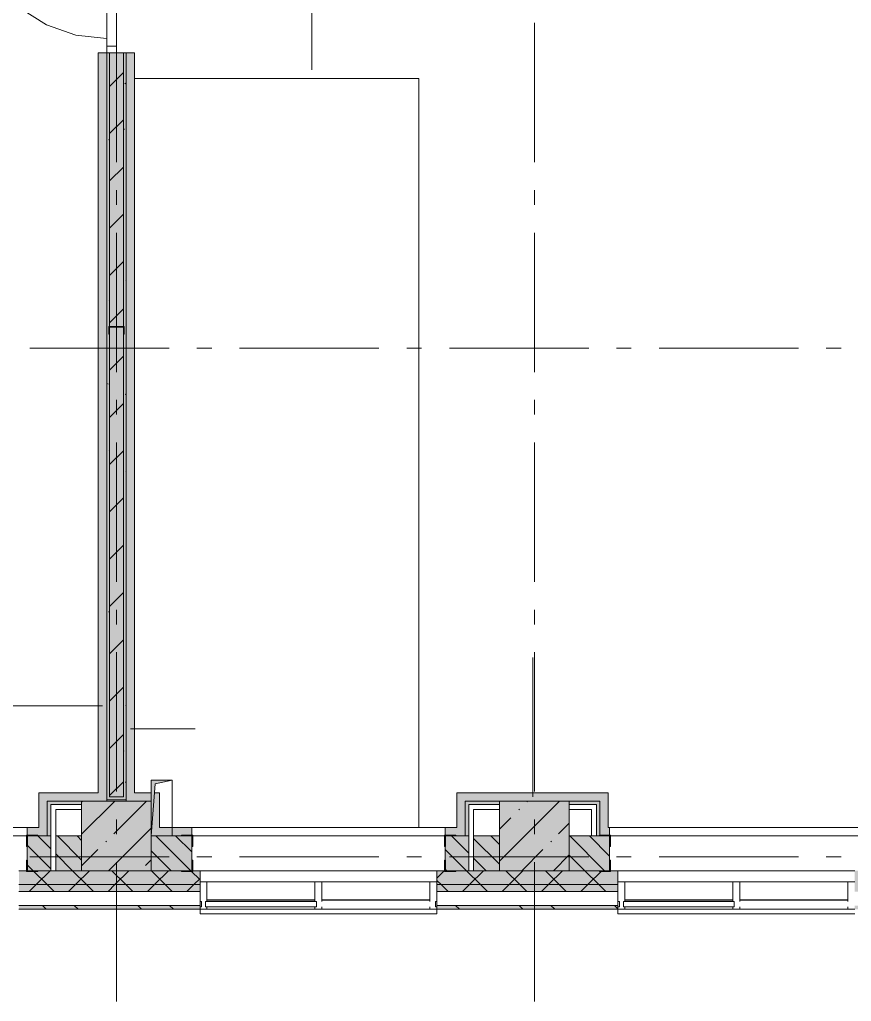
# Model space of a CAD drawing. Header units: millimetres. Extents: x -537608 to 253996, y -217170 to 186033.
# Drawn here: x -316006 to -310036, y -57239 to -50191 of the extents above; entities that cross this region are included whole.
import ezdxf

# ---------------------------------------------------------------- set-up
doc = ezdxf.new("R2010")
doc.units = ezdxf.units.MM
doc.layers.add('PDF _Геометрия', color=7, linetype='Continuous')
doc.layers.add('PDF _Сплошная заливка', color=7, linetype='Continuous', true_color=0xffffff)

msp = doc.modelspace()

# ---------------------------------------------------------------- hatches: boundary and pattern name
at = {"layer": 'PDF _Сплошная заливка', "transparency": 33554559}
h = msp.add_hatch(color=256, dxfattribs=at)
h.paths.add_polyline_path([(-315381.3598, -55790.6686), (-315261.3627, -55790.6686), (-315261.3627, -55770.672), (-315361.3588, -55770.672), (-315361.3588, -50430.669), (-315381.3598, -50430.669), (-315381.3598, -55280.5864)], flags=0)
h.paths.add_polyline_path([(-315361.3588, -49230.6682), (-315361.3588, -48900.6676), (-315381.3598, -48900.6676), (-315381.3598, -49230.6682)], flags=0)
at = {"layer": 'PDF _Сплошная заливка', "true_color": 0xff7d7d, "transparency": 33554559}
h = msp.add_hatch(color=11, dxfattribs=at)
h.paths.add_polyline_path([(-315441.3626, -55800.6713), (-315381.3598, -55800.6713), (-315381.3598, -50430.669), (-315441.3626, -50430.669), (-315441.3626, -55740.6684)], flags=0)
h.paths.add_polyline_path([(-315381.3598, -49230.6682), (-315381.3598, -48980.6693), (-315441.3626, -48980.6693), (-315441.3626, -49230.6682)], flags=0)
at = {"layer": 'PDF _Сплошная заливка', "true_color": 0xe2e2e2, "transparency": 33554559}
msp.add_hatch(color=254, dxfattribs=at).paths.add_polyline_path([(-315061.3619, -56050.668), (-315033.86, -55678.1682), (-314911.3612, -55650.6706), (-315061.3619, -55650.6706), (-315061.3619, -55992.5727)])
at = {"layer": 'PDF _Сплошная заливка', "true_color": 0xff7d7d, "transparency": 33554559}
for points in [[(-315441.3626, -55800.6713), (-315441.3626, -55740.6684), (-315867.3591, -55740.6684), (-315867.3591, -55800.6713), (-315554.4573, -55800.6713)], [(-315001.359, -55990.6695), (-315001.359, -55740.6684), (-315038.476, -55740.6684), (-315056.931, -55990.6695), (-315033.86, -55990.6695)], [(-312061.362, -55800.6713), (-311841.3601, -55800.6713), (-311841.3601, -55740.6684), (-312867.3592, -55740.6684), (-312867.3592, -55800.6713), (-312202.5441, -55800.6713)]]:
    msp.add_hatch(color=11, dxfattribs=at).paths.add_polyline_path(points)
at = {"layer": 'PDF _Сплошная заливка', "true_color": 0x77b143, "transparency": 33554559}
for points in [[(-315561.3597, -55825.6714), (-315561.3597, -55800.6713), (-315807.3605, -55800.6713), (-315807.3605, -55825.6714), (-315782.3604, -55825.6714)], [(-312561.3598, -55825.6714), (-312561.3598, -55800.6713), (-312807.3606, -55800.6713), (-312807.3606, -55825.6714), (-312782.3605, -55825.6714)], [(-311866.3603, -55825.6714), (-311841.3601, -55825.6714), (-311841.3601, -55800.6713), (-312061.362, -55800.6713), (-312061.362, -55825.6714)], [(-312807.3606, -56050.668), (-312782.3605, -56050.668), (-312782.3605, -55825.6714), (-312807.3606, -55825.6714), (-312807.3606, -55992.5727)], [(-311866.3603, -56050.668), (-311841.3601, -56050.668), (-311841.3601, -55825.6714), (-311866.3603, -55825.6714), (-311866.3603, -55992.5727)]]:
    msp.add_hatch(color=75, dxfattribs=at).paths.add_polyline_path(points)
at = {"layer": 'PDF _Сплошная заливка', "transparency": 33554559}
for points in [[(-315061.3619, -56300.6691), (-315061.3619, -55800.6713), (-315561.3597, -55800.6713), (-315561.3597, -56300.6691), (-315554.4573, -56300.6691)], [(-312061.362, -56300.6691), (-312061.362, -55800.6713), (-312561.3598, -55800.6713), (-312561.3598, -56300.6691), (-312202.5441, -56300.6691)]]:
    msp.add_hatch(color=256, dxfattribs=at).paths.add_polyline_path(points)
at = {"layer": 'PDF _Сплошная заливка', "true_color": 0xff7d7d, "transparency": 33554559}
h = msp.add_hatch(color=11, dxfattribs=at)
h.paths.add_polyline_path([(-315950.9152, -56050.668), (-315867.3591, -56050.668), (-315867.3591, -55990.6695), (-315950.9152, -55992.5727)], flags=0)
h.paths.add_polyline_path([(-318068.389, -56050.668), (-317770.9153, -56050.668), (-317770.9153, -55990.6695), (-318950.9151, -55992.5727), (-318950.9151, -56050.668), (-318906.3662, -56050.668)], flags=0)
h.paths.add_polyline_path([(-320770.9152, -56050.668), (-320770.9152, -55990.6695), (-320819.0768, -55992.5727), (-320819.0768, -56050.668)], flags=0)
h = msp.add_hatch(color=11, dxfattribs=at)
h.paths.add_polyline_path([(-312867.3592, -56050.668), (-312867.3592, -55990.6695), (-312950.911, -55992.5727), (-312950.911, -56050.668)], flags=0)
h.paths.add_polyline_path([(-314770.9154, -56050.668), (-314770.9154, -55990.6695), (-315057.0732, -55992.5727), (-315061.3619, -56050.668), (-315033.86, -56050.668)], flags=0)
h = msp.add_hatch(color=11, dxfattribs=at)
h.paths.add_polyline_path([(-306950.9113, -56050.668), (-306871.3596, -56050.668), (-306871.3596, -55990.6695), (-306950.9113, -55992.5727)], flags=0)
h.paths.add_polyline_path([(-308850.6309, -56050.668), (-308770.9112, -56050.668), (-308770.9112, -55990.6695), (-309950.9112, -55992.5727), (-309950.9112, -56050.668), (-309688.6081, -56050.668)], flags=0)
h.paths.add_polyline_path([(-311770.9112, -56050.668), (-311770.9112, -55990.6695), (-311841.3601, -55992.5727), (-311841.3601, -56050.668), (-311783.5533, -56050.668)], flags=0)
at = {"layer": 'PDF _Сплошная заливка', "transparency": 33554559}
h = msp.add_hatch(color=256, dxfattribs=at)
h.paths.add_polyline_path([(-285451.3533, -56300.6691), (-285011.354, -56300.6691), (-285011.354, -56050.668), (-285451.3533, -56050.668)], flags=0)
h.paths.add_polyline_path([(-294061.3539, -56300.6691), (-294011.358, -56300.6691), (-294011.358, -56050.668), (-294061.3539, -56050.668), (-294061.3539, -56181.7744)], flags=0)
h.paths.add_polyline_path([(-294766.1839, -56300.6691), (-294561.356, -56300.6691), (-294561.356, -56050.668), (-294766.1839, -56050.668)], flags=0)
h.paths.add_polyline_path([(-293511.3558, -56300.6691), (-293271.3553, -56300.6691), (-293271.3553, -56050.668), (-293511.3558, -56050.668), (-293511.3558, -56088.9949)], flags=0)
h.paths.add_polyline_path([(-294950.9073, -56300.6691), (-294801.1822, -56300.6691), (-294801.1822, -56050.668), (-294950.9073, -56052.4679)], flags=0)
h.paths.add_polyline_path([(-296770.9073, -56300.6691), (-296770.9073, -56052.4679), (-297061.3581, -56052.4679), (-297061.3581, -56300.6691)], flags=0)
h.paths.add_polyline_path([(-297950.9115, -56300.6691), (-297561.3559, -56300.6691), (-297561.3559, -56050.668), (-297950.9115, -56050.668)], flags=0)
h.paths.add_polyline_path([(-299770.9115, -56300.6691), (-299770.9115, -56050.668), (-300950.9115, -56050.668), (-300950.9115, -56300.6691), (-300051.8592, -56300.6691)], flags=0)
h.paths.add_polyline_path([(-302770.9114, -56300.6691), (-302770.9114, -56050.668), (-303061.3579, -56050.668), (-303061.3579, -56300.6691), (-302984.786, -56300.6691)], flags=0)
h.paths.add_polyline_path([(-303561.3601, -56300.6691), (-303561.3601, -56050.668), (-303950.9114, -56050.668), (-303950.9114, -56300.6691), (-303822.7632, -56300.6691)], flags=0)
h.paths.add_polyline_path([(-308850.6309, -56300.6691), (-308770.9112, -56300.6691), (-308770.9112, -56050.668), (-309950.9112, -56050.668), (-309950.9112, -56300.6691), (-309688.6081, -56300.6691)], flags=0)
h.paths.add_polyline_path([(-306950.9113, -56300.6691), (-306786.3609, -56300.6691), (-306786.3609, -56050.668), (-306950.9113, -56050.668)], flags=0)
h.paths.add_polyline_path([(-305770.9113, -56300.6691), (-305770.9113, -56050.668), (-306061.3579, -56050.668), (-306061.3579, -56300.6691), (-305917.7084, -56300.6691)], flags=0)
h.paths.add_polyline_path([(-306561.36, -56300.6691), (-306561.36, -56050.668), (-306751.3582, -56050.668), (-306751.3582, -56300.6691)], flags=0)
h.paths.add_polyline_path([(-312621.5305, -56300.6691), (-312561.3598, -56300.6691), (-312561.3598, -56050.668), (-312747.3621, -56050.668), (-312747.3621, -56300.6691)], flags=0)
h.paths.add_polyline_path([(-312782.3605, -56300.6691), (-312782.3605, -56050.668), (-312950.911, -56050.668), (-312950.911, -56300.6691)], flags=0)
h.paths.add_polyline_path([(-312061.362, -56300.6691), (-311770.9112, -56300.6691), (-311770.9112, -56050.668), (-312061.362, -56050.668), (-312061.362, -56111.3771)], flags=0)
h.paths.add_polyline_path([(-315061.3619, -56300.6691), (-314770.9154, -56300.6691), (-314770.9154, -56050.668), (-315061.3619, -56050.668)], flags=0)
h.paths.add_polyline_path([(-315782.3604, -56300.6691), (-315782.3604, -56050.668), (-315950.9152, -56050.668), (-315950.9152, -56300.6691)], flags=0)
h.paths.add_polyline_path([(-317770.9153, -56300.6691), (-317770.9153, -56050.668), (-318950.9151, -56050.668), (-318950.9151, -56300.6691), (-318068.389, -56300.6691)], flags=0)
h.paths.add_polyline_path([(-315747.3621, -56300.6691), (-315561.3597, -56300.6691), (-315561.3597, -56050.668), (-315747.3621, -56050.668)], flags=0)
h.paths.add_polyline_path([(-321951.5351, -56300.6691), (-321561.3638, -56300.6691), (-321561.3638, -56050.668), (-321951.5351, -56050.668)], flags=0)
h.paths.add_polyline_path([(-321061.3616, -56300.6691), (-320770.9152, -56300.6691), (-320770.9152, -56050.668), (-321061.3616, -56050.668), (-321061.3616, -56215.2872)], flags=0)
h.paths.add_polyline_path([(-328250.9162, -56300.6691), (-328111.3659, -56300.6691), (-328111.3659, -56050.668), (-328250.9162, -56050.668)], flags=0)
h.paths.add_polyline_path([(-327561.3636, -56300.6691), (-327561.3636, -56050.668), (-327611.3638, -56050.668), (-327611.3638, -56300.6691)], flags=0)
h.paths.add_polyline_path([(-323771.5351, -56300.6691), (-323771.5351, -56050.668), (-324061.3615, -56050.668), (-324061.3615, -56300.6691), (-323934.2382, -56300.6691)], flags=0)
h.paths.add_polyline_path([(-327061.3657, -56300.6691), (-326770.915, -56300.6691), (-326770.915, -56050.668), (-327061.3657, -56050.668), (-327061.3657, -56248.8217)], flags=0)
h.paths.add_polyline_path([(-324950.9149, -56300.6691), (-324561.3637, -56300.6691), (-324561.3637, -56050.668), (-324950.9149, -56050.668)], flags=0)
h.paths.add_polyline_path([(-333151.992, -56300.6691), (-333070.9204, -56300.6691), (-333070.9204, -56050.668), (-334250.9203, -56050.668), (-334250.9203, -56300.6691), (-333989.9736, -56300.6691)], flags=0)
h.paths.add_polyline_path([(-330070.9161, -56300.6691), (-330070.9161, -56050.668), (-330611.368, -56050.668), (-330611.368, -56300.6691), (-330219.0739, -56300.6691)], flags=0)
h.paths.add_polyline_path([(-331111.3615, -56300.6691), (-331111.3615, -56050.668), (-331250.9161, -56050.668), (-331250.9161, -56300.6691)], flags=0)
h.paths.add_polyline_path([(-336503.9096, -56300.6691), (-336070.916, -56300.6691), (-336070.916, -56050.668), (-336611.3678, -56050.668), (-336611.3678, -56300.6691)], flags=0)
h.paths.add_polyline_path([(-337250.9159, -56300.6691), (-337111.3699, -56300.6691), (-337111.3699, -56050.668), (-337250.9159, -56050.668)], flags=0)
h.paths.add_polyline_path([(-340250.9201, -56300.6691), (-340111.3655, -56300.6691), (-340111.3655, -56050.668), (-340250.9201, -56050.668)], flags=0)
h.paths.add_polyline_path([(-339611.3634, -56300.6691), (-339070.9202, -56300.6691), (-339070.9202, -56050.668), (-339611.3634, -56050.668), (-339611.3634, -56116.204)], flags=0)
h.paths.add_polyline_path([(-342070.9158, -56300.6691), (-342070.9158, -56050.668), (-343250.9243, -56050.668), (-343250.9243, -56300.6691), (-342369.7545, -56300.6691)], flags=0)
h.paths.add_polyline_path([(-346250.9198, -56300.6691), (-346111.3654, -56300.6691), (-346111.3654, -56050.668), (-346250.9198, -56050.668)], flags=0)
h.paths.add_polyline_path([(-345070.92, -56300.6691), (-345070.92, -56050.668), (-345611.3719, -56050.668), (-345611.3719, -56300.6691), (-345302.6812, -56300.6691)], flags=0)
h.paths.add_polyline_path([(-352188.8715, -56300.6691), (-351511.3712, -56300.6691), (-351511.3712, -56050.668), (-352188.8715, -56050.668)], flags=0)
h.paths.add_polyline_path([(-351011.3691, -56300.6691), (-351010.9213, -56300.6691), (-351011.3691, -56300.484)], flags=0)
h.paths.add_polyline_path([(-348070.9242, -56300.6691), (-348070.9242, -56050.668), (-348611.3675, -56050.668), (-348611.3675, -56300.6691), (-348235.5994, -56300.6691)], flags=0)
h.paths.add_polyline_path([(-349190.9256, -56300.6691), (-349111.3696, -56300.6691), (-349111.3696, -56050.668), (-349190.9256, -56050.668)], flags=0)
h.paths.add_polyline_path([(-355777.4074, -56300.6691), (-355511.3711, -56300.6691), (-355511.3711, -56050.668), (-358523.5266, -56050.668), (-358523.5266, -56300.6691), (-356196.3895, -56300.6691)], flags=0)
h.paths.add_polyline_path([(-354851.7403, -56300.6691), (-354851.7403, -56050.668), (-355011.369, -56050.668), (-355011.369, -56300.6691), (-354939.4258, -56300.6691)], flags=0)
h.paths.add_polyline_path([(-354816.7418, -56300.6691), (-353188.8672, -56300.6691), (-353188.8672, -56050.668), (-354816.7418, -56050.668)], flags=0)
h.paths.add_polyline_path([(-359878.6133, -56300.6691), (-359523.5309, -56300.6691), (-359523.5309, -56050.668), (-359878.6133, -56050.668)], flags=0)
h.paths.add_polyline_path([(-359967.2978, -56300.6691), (-359913.6118, -56300.6691), (-359913.6118, -56050.668), (-360111.3735, -56050.668), (-360111.3735, -56300.6691)], flags=0)
h = msp.add_hatch(color=256, dxfattribs=at)
h.paths.add_polyline_path([(-264661.3483, -56400.6696), (-264661.3483, -56300.6691), (-273846.0871, -56300.6691), (-273846.0871, -56400.6696), (-265161.3488, -56400.6696)], flags=0)
h.paths.add_polyline_path([(-276169.4866, -56400.6696), (-275546.0879, -56400.6696), (-275546.0879, -56300.6691), (-283386.3535, -56300.6691), (-283386.3535, -56400.6696), (-277007.4638, -56400.6696)], flags=0)
h.paths.add_polyline_path([(-284236.3529, -56400.6696), (-284236.3529, -56300.6691), (-285511.354, -56300.6691), (-285511.354, -56400.6696), (-284511.354, -56400.6696)], flags=0)
h.paths.add_polyline_path([(-293211.3567, -56400.6696), (-293211.3567, -56300.6691), (-295011.358, -56300.6691), (-295011.358, -56400.6696), (-293348.0371, -56400.6696)], flags=0)
h.paths.add_polyline_path([(-297956.914, -56400.6696), (-296711.3566, -56400.6696), (-296711.3566, -56300.6691), (-298011.3579, -56300.6691), (-298011.3579, -56400.6696)], flags=0)
h.paths.add_polyline_path([(-300889.8407, -56400.6696), (-299711.3565, -56400.6696), (-299711.3565, -56300.6691), (-301011.3578, -56300.6691), (-301011.3578, -56400.6696)], flags=0)
h.paths.add_polyline_path([(-302711.3564, -56400.6696), (-302711.3564, -56300.6691), (-304011.3577, -56300.6691), (-304011.3577, -56400.6696), (-302984.786, -56400.6696)], flags=0)
h.paths.add_polyline_path([(-307011.3576, -56400.6696), (-305711.3606, -56400.6696), (-305711.3606, -56300.6691), (-307011.3576, -56300.6691), (-307011.3576, -56348.5637)], flags=0)
h.paths.add_polyline_path([(-311783.5533, -56400.6696), (-311711.3604, -56400.6696), (-311711.3604, -56300.6691), (-313011.3617, -56300.6691), (-313011.3617, -56400.6696), (-312202.5441, -56400.6696)], flags=0)
h.paths.add_polyline_path([(-308850.6309, -56400.6696), (-308711.3605, -56400.6696), (-308711.3605, -56300.6691), (-310011.3618, -56300.6691), (-310011.3618, -56400.6696), (-309688.6081, -56400.6696)], flags=0)
h.paths.add_polyline_path([(-314716.4758, -56400.6696), (-314711.3604, -56400.6696), (-314711.3604, -56300.6691), (-316011.3616, -56300.6691), (-316011.3616, -56400.6696), (-315554.4573, -56400.6696)], flags=0)
h.paths.add_polyline_path([(-318068.389, -56400.6696), (-317711.3603, -56400.6696), (-317711.3603, -56300.6691), (-319011.3615, -56300.6691), (-319011.3615, -56400.6696), (-318906.3662, -56400.6696)], flags=0)
h.paths.add_polyline_path([(-322011.3614, -56400.6696), (-320711.3602, -56400.6696), (-320711.3602, -56300.6691), (-322011.3614, -56300.6691), (-322011.3614, -56348.5637)], flags=0)
h.paths.add_polyline_path([(-324772.2154, -56400.6696), (-323711.3644, -56400.6696), (-323711.3644, -56300.6691), (-325011.3613, -56300.6691), (-325011.3613, -56400.6696)], flags=0)
h.paths.add_polyline_path([(-326867.1607, -56400.6696), (-326711.3643, -56400.6696), (-326711.3643, -56300.6691), (-328311.3625, -56300.6691), (-328311.3625, -56400.6696), (-327286.1471, -56400.6696)], flags=0)
h.paths.add_polyline_path([(-330219.0739, -56400.6696), (-330011.3654, -56400.6696), (-330011.3654, -56300.6691), (-331311.3624, -56300.6691), (-331311.3624, -56400.6696), (-330638.0647, -56400.6696)], flags=0)
h.paths.add_polyline_path([(-333011.361, -56400.6696), (-333011.361, -56300.6691), (-334311.3666, -56300.6691), (-334311.3666, -56400.6696), (-333151.992, -56400.6696)], flags=0)
h.paths.add_polyline_path([(-336084.9188, -56400.6696), (-336011.3653, -56400.6696), (-336011.3653, -56300.6691), (-337111.3699, -56300.6691), (-337111.3699, -56400.6696), (-336503.9096, -56400.6696)], flags=0)
h.paths.add_polyline_path([(-339017.8456, -56400.6696), (-339011.3695, -56400.6696), (-339011.3695, -56300.6691), (-340311.3664, -56300.6691), (-340311.3664, -56400.6696), (-339436.8277, -56400.6696)], flags=0)
h.paths.add_polyline_path([(-343207.736, -56400.6696), (-342011.3651, -56400.6696), (-342011.3651, -56300.6691), (-343311.3706, -56300.6691), (-343311.3706, -56400.6696)], flags=0)
h.paths.add_polyline_path([(-345011.3693, -56400.6696), (-345011.3693, -56300.6691), (-346311.3662, -56300.6691), (-346311.3662, -56400.6696), (-345302.6812, -56400.6696)], flags=0)
h.paths.add_polyline_path([(-348011.3649, -56400.6696), (-348011.3649, -56300.6691), (-349251.3719, -56300.6691), (-349251.3719, -56400.6696), (-348235.5994, -56400.6696)], flags=0)
h.paths.add_polyline_path([(-354520.435, -56400.6696), (-353126.3712, -56400.6696), (-353126.3712, -56300.6691), (-358586.0311, -56300.6691), (-358586.0311, -56400.6696), (-354939.4258, -56400.6696)], flags=0)
h.paths.add_polyline_path([(-352251.3675, -56400.6696), (-350951.3705, -56400.6696), (-350951.3705, -56300.6691), (-352251.3675, -56300.6691), (-352251.3675, -56348.5637)], flags=0)
h.paths.add_polyline_path([(-359548.307, -56400.6696), (-359461.0349, -56400.6696), (-359461.0349, -56300.6691), (-368461.3748, -56300.6691), (-368461.3748, -56400.6696), (-359967.2978, -56400.6696)], flags=0)
h = msp.add_hatch(color=256, dxfattribs=at)
h.paths.add_polyline_path([(-264661.3483, -56450.6697), (-264561.3495, -56450.6697), (-264561.3495, -56400.6696), (-273846.0871, -56400.6696), (-273846.0871, -56450.6697), (-265275.7708, -56450.6697)], flags=0)
h.paths.add_polyline_path([(-276169.4866, -56450.6697), (-275546.0879, -56450.6697), (-275546.0879, -56400.6696), (-283386.3535, -56400.6696), (-283386.3535, -56450.6697), (-277007.4638, -56450.6697)], flags=0)
h.paths.add_polyline_path([(-284236.3529, -56450.6697), (-284236.3529, -56400.6696), (-285511.354, -56400.6696), (-285511.354, -56450.6697), (-284549.2675, -56450.6697)], flags=0)
h.paths.add_polyline_path([(-293767.0235, -56450.6697), (-293211.3567, -56450.6697), (-293211.3567, -56400.6696), (-295011.358, -56400.6696), (-295011.358, -56450.6697), (-294605.0051, -56450.6697)], flags=0)
h.paths.add_polyline_path([(-298011.3579, -56450.6697), (-296711.3566, -56450.6697), (-296711.3566, -56400.6696), (-298011.3579, -56400.6696)], flags=0)
h.paths.add_polyline_path([(-300051.8592, -56450.6697), (-299711.3565, -56450.6697), (-299711.3565, -56400.6696), (-301011.3578, -56400.6696), (-301011.3578, -56450.6697), (-300470.8499, -56450.6697)], flags=0)
h.paths.add_polyline_path([(-302711.3564, -56450.6697), (-302711.3564, -56400.6696), (-304011.3577, -56400.6696), (-304011.3577, -56450.6697), (-302984.786, -56450.6697)], flags=0)
h.paths.add_polyline_path([(-305711.3606, -56450.6697), (-305711.3606, -56400.6696), (-307011.3576, -56400.6696), (-307011.3576, -56450.6697), (-305917.7084, -56450.6697)], flags=0)
h.paths.add_polyline_path([(-308711.3605, -56450.6697), (-308711.3605, -56400.6696), (-310011.3618, -56400.6696), (-310011.3618, -56450.6697), (-308850.6309, -56450.6697)], flags=0)
h.paths.add_polyline_path([(-312202.5441, -56450.6697), (-311711.3604, -56450.6697), (-311711.3604, -56400.6696), (-313011.3617, -56400.6696), (-313011.3617, -56450.6697), (-312621.5305, -56450.6697)], flags=0)
h.paths.add_polyline_path([(-314716.4758, -56450.6697), (-314711.3604, -56450.6697), (-314711.3604, -56400.6696), (-316011.3616, -56400.6696), (-316011.3616, -56450.6697), (-315554.4573, -56450.6697)], flags=0)
h.paths.add_polyline_path([(-318068.389, -56450.6697), (-317711.3603, -56450.6697), (-317711.3603, -56400.6696), (-319011.3615, -56400.6696), (-319011.3615, -56450.6697), (-318906.3662, -56450.6697)], flags=0)
h.paths.add_polyline_path([(-321001.3114, -56450.6697), (-320711.3602, -56450.6697), (-320711.3602, -56400.6696), (-322011.3614, -56400.6696), (-322011.3614, -56450.6697), (-321420.3022, -56450.6697)], flags=0)
h.paths.add_polyline_path([(-323934.2382, -56450.6697), (-323711.3644, -56450.6697), (-323711.3644, -56400.6696), (-325011.3613, -56400.6696), (-325011.3613, -56450.6697), (-324772.2154, -56450.6697)], flags=0)
h.paths.add_polyline_path([(-327286.1471, -56450.6697), (-326711.3643, -56450.6697), (-326711.3643, -56400.6696), (-328311.3625, -56400.6696), (-328311.3625, -56450.6697), (-328124.1287, -56450.6697)], flags=0)
h.paths.add_polyline_path([(-331311.3624, -56450.6697), (-330011.3654, -56450.6697), (-330011.3654, -56400.6696), (-331311.3624, -56400.6696)], flags=0)
h.paths.add_polyline_path([(-334311.3666, -56450.6697), (-333011.361, -56450.6697), (-333011.361, -56400.6696), (-334311.3666, -56400.6696)], flags=0)
h.paths.add_polyline_path([(-336922.9003, -56450.6697), (-336011.3653, -56450.6697), (-336011.3653, -56400.6696), (-337111.3699, -56400.6696), (-337111.3699, -56450.6697)], flags=0)
h.paths.add_polyline_path([(-339436.8277, -56450.6697), (-339011.3695, -56450.6697), (-339011.3695, -56400.6696), (-340311.3664, -56400.6696), (-340311.3664, -56450.6697), (-339855.8185, -56450.6697)], flags=0)
h.paths.add_polyline_path([(-342369.7545, -56450.6697), (-342011.3651, -56450.6697), (-342011.3651, -56400.6696), (-343311.3706, -56400.6696), (-343311.3706, -56450.6697), (-343207.736, -56450.6697)], flags=0)
h.paths.add_polyline_path([(-345011.3693, -56450.6697), (-345011.3693, -56400.6696), (-346311.3662, -56400.6696), (-346311.3662, -56450.6697), (-345302.6812, -56450.6697)], flags=0)
h.paths.add_polyline_path([(-348011.3649, -56450.6697), (-348011.3649, -56400.6696), (-349251.3719, -56400.6696), (-349251.3719, -56450.6697), (-348235.5994, -56450.6697)], flags=0)
h.paths.add_polyline_path([(-352251.3675, -56450.6697), (-350951.3705, -56450.6697), (-350951.3705, -56400.6696), (-352251.3675, -56400.6696)], flags=0)
h.paths.add_polyline_path([(-353126.3712, -56450.6697), (-353126.3712, -56400.6696), (-358586.0311, -56400.6696), (-358586.0311, -56450.6697), (-353263.4714, -56450.6697)], flags=0)
h.paths.add_polyline_path([(-360805.2708, -56450.6697), (-359461.0349, -56450.6697), (-359461.0349, -56400.6696), (-368511.375, -56400.6696), (-368511.375, -56450.6697), (-361643.2523, -56450.6697)], flags=0)
h = msp.add_hatch(color=256, dxfattribs=at)
h.paths.add_polyline_path([(-265275.7708, -56577.6682), (-264411.3488, -56577.6682), (-264411.3488, -56550.6701), (-273846.0871, -56550.6701), (-273846.0871, -56577.6682), (-266113.7491, -56577.6682)], flags=0)
h.paths.add_polyline_path([(-276169.4866, -56577.6682), (-275546.0879, -56577.6682), (-275546.0879, -56550.6701), (-283386.3535, -56550.6701), (-283386.3535, -56577.6682), (-277007.4638, -56577.6682)], flags=0)
h.paths.add_polyline_path([(-284236.3529, -56577.6682), (-284236.3529, -56550.6701), (-285511.354, -56550.6701), (-285511.354, -56577.6682), (-284549.2675, -56577.6682)], flags=0)
h.paths.add_polyline_path([(-293211.3567, -56577.6682), (-293211.3567, -56550.6701), (-295011.358, -56550.6701), (-295011.358, -56577.6682), (-293348.0371, -56577.6682)], flags=0)
h.paths.add_polyline_path([(-297956.914, -56577.6682), (-296711.3566, -56577.6682), (-296711.3566, -56550.6701), (-298011.3579, -56550.6701), (-298011.3579, -56577.6682)], flags=0)
h.paths.add_polyline_path([(-301011.3578, -56577.6682), (-299711.3565, -56577.6682), (-299711.3565, -56550.6701), (-301011.3578, -56550.6701)], flags=0)
h.paths.add_polyline_path([(-302984.786, -56577.6682), (-302711.3564, -56577.6682), (-302711.3564, -56550.6701), (-304011.3577, -56550.6701), (-304011.3577, -56577.6682), (-303822.7632, -56577.6682)], flags=0)
h.paths.add_polyline_path([(-305917.7084, -56577.6682), (-305711.3606, -56577.6682), (-305711.3606, -56550.6701), (-307011.3576, -56550.6701), (-307011.3576, -56577.6682), (-306336.6949, -56577.6682)], flags=0)
h.paths.add_polyline_path([(-308850.6309, -56577.6682), (-308711.3605, -56577.6682), (-308711.3605, -56550.6701), (-310011.3618, -56550.6701), (-310011.3618, -56577.6682), (-309688.6081, -56577.6682)], flags=0)
h.paths.add_polyline_path([(-312202.5441, -56577.6682), (-311711.3604, -56577.6682), (-311711.3604, -56550.6701), (-313011.3617, -56550.6701), (-313011.3617, -56577.6682), (-312621.5305, -56577.6682)], flags=0)
h.paths.add_polyline_path([(-317711.3603, -56577.6682), (-317711.3603, -56550.6701), (-319011.3615, -56550.6701), (-319011.3615, -56577.6682), (-318068.389, -56577.6682)], flags=0)
h.paths.add_polyline_path([(-315554.4573, -56577.6682), (-314711.3604, -56577.6682), (-314711.3604, -56550.6701), (-316011.3616, -56550.6701), (-316011.3616, -56577.6682), (-315973.4437, -56577.6682)], flags=0)
h.paths.add_polyline_path([(-321420.3022, -56577.6682), (-320711.3602, -56577.6682), (-320711.3602, -56550.6701), (-322011.3614, -56550.6701), (-322011.3614, -56577.6682), (-321839.293, -56577.6682)], flags=0)
h.paths.add_polyline_path([(-323711.3644, -56577.6682), (-323711.3644, -56550.6701), (-325011.3613, -56550.6701), (-325011.3613, -56577.6682), (-323934.2382, -56577.6682)], flags=0)
h.paths.add_polyline_path([(-326711.3643, -56577.6682), (-326711.3643, -56550.6701), (-328311.3625, -56550.6701), (-328311.3625, -56577.6682), (-326867.1607, -56577.6682)], flags=0)
h.paths.add_polyline_path([(-331311.3624, -56577.6682), (-330011.3654, -56577.6682), (-330011.3654, -56550.6701), (-331311.3624, -56550.6701)], flags=0)
h.paths.add_polyline_path([(-334311.3666, -56577.6682), (-333011.361, -56577.6682), (-333011.361, -56550.6701), (-334311.3666, -56550.6701)], flags=0)
h.paths.add_polyline_path([(-336011.3653, -56577.6682), (-336011.3653, -56550.6701), (-337111.3699, -56550.6701), (-337111.3699, -56577.6682), (-336084.9188, -56577.6682)], flags=0)
h.paths.add_polyline_path([(-340311.3664, -56577.6682), (-339011.3695, -56577.6682), (-339011.3695, -56550.6701), (-340311.3664, -56550.6701)], flags=0)
h.paths.add_polyline_path([(-345302.6812, -56577.6682), (-345011.3693, -56577.6682), (-345011.3693, -56550.6701), (-346311.3662, -56550.6701), (-346311.3662, -56577.6682), (-345721.6634, -56577.6682)], flags=0)
h.paths.add_polyline_path([(-343207.736, -56577.6682), (-342011.3651, -56577.6682), (-342011.3651, -56550.6701), (-343311.3706, -56550.6701), (-343311.3706, -56577.6682)], flags=0)
h.paths.add_polyline_path([(-348235.5994, -56577.6682), (-348011.3649, -56577.6682), (-348011.3649, -56550.6701), (-349251.3719, -56550.6701), (-349251.3719, -56577.6682), (-349073.581, -56577.6682)], flags=0)
h.paths.add_polyline_path([(-354101.4443, -56577.6682), (-353126.3712, -56577.6682), (-353126.3712, -56550.6701), (-358586.0311, -56550.6701), (-358586.0311, -56577.6682), (-354520.435, -56577.6682)], flags=0)
h.paths.add_polyline_path([(-351168.5261, -56577.6682), (-350951.3705, -56577.6682), (-350951.3705, -56550.6701), (-352251.3675, -56550.6701), (-352251.3675, -56577.6682), (-351587.5169, -56577.6682)], flags=0)
h.paths.add_polyline_path([(-359548.307, -56577.6682), (-359461.0349, -56577.6682), (-359461.0349, -56550.6701), (-368638.3734, -56550.6701), (-368638.3734, -56577.6682), (-359967.2978, -56577.6682)], flags=0)

# ---------------------------------------------------------------- linework, layer by layer
at = {"layer": 'PDF _Геометрия', "lineweight": 9}
for p, q in [((-313908.3945, -49010.6685), (-313908.3945, -50551.467)), ((-315381.3598, -50380.6688), (-315381.3598, -49280.6684)), ((-315311.3629, -50380.6688), (-315311.3629, -49280.6684)), ((-316000.8638, -50110.2448), (-315812.7731, -50228.4291)), ((-315812.7731, -50228.4291), (-315603.1012, -50301.7975)), ((-315603.1012, -50301.7975), (-315382.363, -50326.6684)), ((-315381.3598, -50380.6688), (-315381.3598, -50430.669)), ((-315311.3629, -50380.6688), (-315381.3598, -50380.6688)), ((-315311.3629, -50430.669), (-315311.3629, -50380.6688)), ((-315381.3598, -50430.669), (-315441.3626, -50430.669)), ((-315441.3626, -50430.669), (-315441.3626, -55740.6684)), ((-315361.3588, -50430.669), (-315381.3598, -50430.669)), ((-315381.3598, -50430.669), (-315381.3598, -55790.6686)), ((-315381.3598, -50430.669), (-315311.3629, -50430.669)), ((-315381.3598, -55790.6686), (-315381.3598, -50430.669)), ((-315261.3627, -50430.669), (-315361.3588, -50430.669)), ((-315361.3588, -55770.672), (-315361.3588, -50430.669)), ((-315241.3617, -50430.669), (-315261.3627, -50430.669)), ((-315261.3627, -50430.669), (-315261.3627, -55770.672)), ((-315241.3617, -55740.6684), (-315241.3617, -50430.669)), ((-315181.3589, -50430.669), (-315241.3617, -50430.669)), ((-315241.3617, -50430.669), (-315241.3617, -55740.6684)), ((-315181.3589, -55740.6684), (-315181.3589, -50430.669)), ((-315361.3588, -50670.4651), (-315261.3627, -50570.4646)), ((-315361.3588, -51009.874), (-315261.3627, -50909.8736)), ((-315361.3588, -51349.2873), (-315261.3627, -51249.2869)), ((-315361.3588, -51688.6962), (-315261.3627, -51588.6958)), ((-315361.3588, -52028.1095), (-315261.3627, -51928.1091)), ((-315361.3588, -52367.5184), (-315261.3627, -52267.5223)), ((-315361.3588, -52706.9318), (-315261.3627, -52606.9313)), ((-315361.3588, -53046.345), (-315261.3627, -52946.3445)), ((-315361.3588, -53385.754), (-315261.3627, -53285.7536)), ((-315361.3588, -53725.1672), (-315261.3627, -53625.1668)), ((-315361.3588, -54064.5762), (-315261.3627, -53964.5758)), ((-315361.3588, -54403.9895), (-315261.3627, -54303.989)), ((-315361.3588, -54743.3984), (-315261.3627, -54643.398)), ((-312321.4474, -55770.672), (-312321.4474, -54770.6677)), ((-315361.3588, -55082.8117), (-315261.3627, -54982.8112)), ((-315411.359, -55117.4182), (-316411.3633, -55117.4182)), ((-315211.3625, -55282.4379), (-314745.2091, -55282.4379)), ((-315361.3588, -55422.2206), (-315261.3627, -55322.2245)), ((-315361.3588, -55761.6339), (-315261.3627, -55661.6335)), ((-315441.3626, -55740.6684), (-315867.3591, -55740.6684)), ((-315867.3591, -55740.6684), (-315867.3591, -55800.6713)), ((-315241.3617, -55790.6686), (-315241.3617, -55740.6684)), ((-315241.3617, -55740.6684), (-315241.3617, -55800.6713)), ((-315061.3619, -55740.6684), (-315181.3589, -55740.6684)), ((-315001.359, -55740.6684), (-315038.476, -55740.6684)), ((-315001.359, -55990.6695), (-315001.359, -55740.6684)), ((-312867.3592, -55800.6713), (-312867.3592, -55740.6684)), ((-312867.3592, -55740.6684), (-311841.3601, -55740.6684)), ((-311841.3601, -55740.6684), (-311781.3616, -55740.6684)), ((-311781.3616, -55740.6684), (-311781.3616, -55990.6695)), ((-315867.3591, -55800.6713), (-315867.3591, -55990.6695)), ((-315807.3605, -55800.6713), (-315561.3597, -55800.6713)), ((-315561.3597, -55800.6713), (-315807.3605, -55800.6713)), ((-315807.3605, -55800.6713), (-315807.3605, -55825.6714)), ((-315807.3605, -56050.668), (-315807.3605, -55800.6713)), ((-315561.3597, -56038.1723), (-315323.8587, -55800.6713)), ((-315561.3597, -56300.6691), (-315561.3597, -55800.6713)), ((-315561.3597, -55800.6713), (-315061.3619, -55800.6713)), ((-315558.6168, -55807.3282), (-315551.9599, -55800.6713)), ((-315381.3598, -55790.6686), (-315361.3588, -55790.6686)), ((-315381.3598, -55800.6713), (-315381.3598, -55790.6686)), ((-315261.3627, -55770.672), (-315361.3588, -55770.672)), ((-315361.3588, -55790.6686), (-315261.3627, -55790.6686)), ((-315330.5156, -56035.4251), (-315095.7617, -55800.6713)), ((-315261.3627, -55790.6686), (-315241.3617, -55790.6686)), ((-312867.3592, -55990.6695), (-312867.3592, -55800.6713)), ((-312807.3606, -55800.6713), (-312561.3598, -55800.6713)), ((-312561.3598, -55800.6713), (-312807.3606, -55800.6713)), ((-312807.3606, -55800.6713), (-312807.3606, -55825.6714)), ((-312807.3606, -56050.668), (-312807.3606, -55800.6713)), ((-312561.3598, -56231.5507), (-312130.4804, -55800.6713)), ((-312061.362, -55800.6713), (-312561.3598, -55800.6713)), ((-312561.3598, -55800.6713), (-312561.3598, -56300.6691)), ((-312365.2343, -55807.3282), (-312358.5773, -55800.6713)), ((-312061.362, -56300.6691), (-312061.362, -55800.6713)), ((-311841.3601, -55800.6713), (-312061.362, -55800.6713)), ((-312061.362, -55800.6713), (-311841.3601, -55800.6713)), ((-311841.3601, -55825.6714), (-311841.3601, -55800.6713)), ((-311841.3601, -55800.6713), (-311841.3601, -55990.6695)), ((-315807.3605, -55825.6714), (-315807.3605, -55860.6698)), ((-315807.3605, -55860.6698), (-315807.3605, -56050.668)), ((-315561.3597, -55825.6714), (-315782.3604, -55825.6714)), ((-315782.3604, -55825.6714), (-315782.3604, -55860.6698)), ((-315782.3604, -55860.6698), (-315782.3604, -56050.668)), ((-315747.3621, -56050.668), (-315747.3621, -55860.6698)), ((-315747.3621, -55860.6698), (-315561.3597, -55860.6698)), ((-312807.3606, -55825.6714), (-312807.3606, -55860.6698)), ((-312807.3606, -55860.6698), (-312807.3606, -56050.668)), ((-312561.3598, -55825.6714), (-312782.3605, -55825.6714)), ((-312782.3605, -55825.6714), (-312782.3605, -55860.6698)), ((-312782.3605, -55860.6698), (-312782.3605, -56050.668)), ((-312747.3621, -56050.668), (-312747.3621, -55860.6698)), ((-312747.3621, -55860.6698), (-312561.3598, -55860.6698)), ((-312422.2617, -55864.3514), (-312417.5209, -55859.6105)), ((-311866.3603, -55825.6714), (-312061.362, -55825.6714)), ((-312061.362, -55860.6698), (-311901.3587, -55860.6698)), ((-311901.3587, -55860.6698), (-311901.3587, -56050.668)), ((-311866.3603, -55860.6698), (-311866.3603, -55825.6714)), ((-311866.3603, -56050.668), (-311866.3603, -55860.6698)), ((-311841.3601, -55860.6698), (-311841.3601, -55825.6714)), ((-311841.3601, -55990.6695), (-311841.3601, -55860.6698)), ((-312561.3598, -56003.4538), (-312479.2849, -55921.3789)), ((-317770.9153, -55990.6695), (-315950.9152, -55990.6695)), ((-315867.3591, -55990.6695), (-315950.9152, -55990.6695)), ((-315950.9152, -55990.6695), (-315950.9152, -56050.668)), ((-315367.6626, -56300.6691), (-315061.3619, -55994.3682)), ((-314770.9154, -55990.6695), (-315001.359, -55990.6695)), ((-314770.9154, -56050.668), (-314770.9154, -55990.6695)), ((-314770.9154, -55990.6695), (-312950.911, -55990.6695)), ((-312950.911, -56050.668), (-312950.911, -55990.6695)), ((-312950.911, -55990.6695), (-312867.3592, -55990.6695)), ((-312137.1373, -56035.4251), (-312061.362, -55959.6497)), ((-311841.3601, -56050.668), (-311841.3601, -55990.6695)), ((-311841.3601, -55990.6695), (-311841.3601, -56050.668)), ((-311781.3616, -55990.6695), (-311770.9112, -55990.6695)), ((-311770.9112, -55990.6695), (-309950.9112, -55990.6695)), ((-311770.9112, -55990.6695), (-311770.9112, -56050.668)), ((-317763.9139, -56050.668), (-315955.9144, -56050.668)), ((-315955.9144, -56050.668), (-317763.9139, -56050.668)), ((-315867.3591, -56050.668), (-315950.9152, -56050.668)), ((-315950.9152, -56050.668), (-315867.3591, -56050.668)), ((-315950.9152, -56050.668), (-315950.9152, -56300.6691)), ((-315782.3604, -56144.61), (-315876.2981, -56050.668)), ((-315807.3605, -56050.668), (-315867.3591, -56050.668)), ((-315867.3591, -56050.668), (-315807.3605, -56050.668)), ((-315807.3605, -56050.668), (-315782.3604, -56050.668)), ((-315782.3604, -56050.668), (-315782.3604, -56300.6691)), ((-315561.3597, -56050.668), (-315747.3621, -56050.668)), ((-315747.3621, -56050.668), (-315747.3621, -56300.6691)), ((-315561.3597, -56224.1876), (-315734.8792, -56050.668)), ((-315561.3597, -56082.7643), (-315593.4559, -56050.668)), ((-315387.5431, -56092.4526), (-315382.8022, -56087.7075)), ((-314770.9154, -56050.668), (-315061.3619, -56050.668)), ((-315061.3619, -56050.668), (-315061.3619, -56300.6691)), ((-315061.3619, -56050.668), (-314770.9154, -56050.668)), ((-314777.7704, -56300.6691), (-315027.7714, -56050.668)), ((-314770.9154, -56166.1052), (-314886.3482, -56050.668)), ((-314770.9154, -56300.6691), (-314770.9154, -56050.668)), ((-314763.914, -56050.668), (-312955.9145, -56050.668)), ((-312955.9145, -56050.668), (-314763.914, -56050.668)), ((-312867.3592, -56050.668), (-312950.911, -56050.668)), ((-312950.911, -56050.668), (-312867.3592, -56050.668)), ((-312950.911, -56300.6691), (-312950.911, -56050.668)), ((-312782.3605, -56174.76), (-312906.4482, -56050.668)), ((-312807.3606, -56050.668), (-312867.3592, -56050.668)), ((-312867.3592, -56050.668), (-312807.3606, -56050.668)), ((-312807.3606, -56050.668), (-312782.3605, -56050.668)), ((-312782.3605, -56050.668), (-312782.3605, -56300.6691)), ((-312561.3598, -56050.668), (-312747.3621, -56050.668)), ((-312747.3621, -56050.668), (-312747.3621, -56300.6691)), ((-312561.3598, -56254.3375), (-312747.3621, -56068.3395)), ((-312561.3598, -56112.9185), (-312623.606, -56050.668)), ((-312194.1605, -56092.4526), (-312189.4197, -56087.7075)), ((-311841.3601, -56050.668), (-312061.362, -56050.668)), ((-311807.9204, -56300.6691), (-312057.9216, -56050.668)), ((-311770.9112, -56196.2594), (-311916.4983, -56050.668)), ((-311901.3587, -56050.668), (-311866.3603, -56050.668)), ((-311866.3603, -56050.668), (-311841.3601, -56050.668)), ((-311841.3601, -56050.668), (-311770.9112, -56050.668)), ((-311770.9112, -56050.668), (-311841.3601, -56050.668)), ((-311770.9112, -56054.8361), (-311775.0793, -56050.668)), ((-311770.9112, -56050.668), (-311770.9112, -56300.6691)), ((-311763.9141, -56050.668), (-309955.9103, -56050.668)), ((-309955.9103, -56050.668), (-311763.9141, -56050.668)), ((-315782.3604, -56286.029), (-315950.9152, -56117.4785)), ((-315561.3597, -56266.2692), (-315444.5662, -56149.4757)), ((-314919.1937, -56300.6691), (-315061.3619, -56158.5009)), ((-312797.8704, -56300.6691), (-312950.911, -56147.6285)), ((-312402.3813, -56300.6691), (-312251.1879, -56149.4757)), ((-315626.2971, -56300.6691), (-315747.3621, -56179.6085)), ((-315102.4187, -56263.5263), (-315061.3619, -56222.4652)), ((-312656.4514, -56300.6691), (-312747.3621, -56209.7585)), ((-312174.2844, -56300.6691), (-312061.362, -56187.7466)), ((-311949.3437, -56300.6691), (-312061.362, -56188.6509)), ((-315561.3597, -56300.6691), (-316011.3616, -56300.6691)), ((-315909.1436, -56300.6691), (-315950.9152, -56258.8975)), ((-315950.9152, -56300.6691), (-315782.3604, -56300.6691)), ((-315809.1432, -56400.6696), (-315909.1436, -56300.6691)), ((-315887.261, -56400.6696), (-315787.2606, -56300.6691)), ((-315782.3604, -56300.6691), (-315747.3621, -56300.6691)), ((-315747.3621, -56300.6691), (-315561.3597, -56300.6691)), ((-315526.301, -56400.6696), (-315626.2971, -56300.6691)), ((-315604.4187, -56400.6696), (-315504.4183, -56300.6691)), ((-315061.3619, -56300.6691), (-315561.3597, -56300.6691)), ((-315243.4544, -56400.6696), (-315343.4549, -56300.6691)), ((-315321.5765, -56400.6696), (-315221.5761, -56300.6691)), ((-314711.3604, -56300.6691), (-315061.3619, -56300.6691)), ((-315061.3619, -56300.6691), (-314770.9154, -56300.6691)), ((-314960.6122, -56400.6696), (-315060.6126, -56300.6691)), ((-315038.73, -56400.6696), (-314938.7295, -56300.6691)), ((-314711.3604, -56367.0792), (-314777.7704, -56300.6691)), ((-314711.3604, -56400.6696), (-314711.3604, -56300.6691)), ((-314711.3604, -56300.6691), (-313011.3617, -56300.6691)), ((-313011.3617, -56300.6691), (-314711.3604, -56300.6691)), ((-313011.3617, -56353.1969), (-312958.8339, -56300.6691)), ((-313011.3617, -56400.6696), (-313011.3617, -56300.6691)), ((-313011.3617, -56300.6691), (-312561.3598, -56300.6691)), ((-312939.2937, -56300.6691), (-312950.911, -56289.0474)), ((-312782.3605, -56300.6691), (-312950.911, -56300.6691)), ((-312697.87, -56400.6696), (-312797.8704, -56300.6691)), ((-312747.3621, -56300.6691), (-312782.3605, -56300.6691)), ((-312775.9878, -56400.6696), (-312675.9874, -56300.6691)), ((-312561.3598, -56300.6691), (-312747.3621, -56300.6691)), ((-312561.3598, -56300.6691), (-312061.362, -56300.6691)), ((-312415.0278, -56400.6696), (-312515.0282, -56300.6691)), ((-312493.1456, -56400.6696), (-312393.1452, -56300.6691)), ((-312132.1855, -56400.6696), (-312232.1859, -56300.6691)), ((-312210.3034, -56400.6696), (-312110.3029, -56300.6691)), ((-311770.9112, -56300.6691), (-312061.362, -56300.6691)), ((-312061.362, -56300.6691), (-311711.3604, -56300.6691)), ((-311849.3433, -56400.6696), (-311949.3437, -56300.6691)), ((-311927.4611, -56400.6696), (-311827.4607, -56300.6691)), ((-311711.3604, -56300.6691), (-310011.3618, -56300.6691)), ((-310011.3618, -56300.6691), (-311711.3604, -56300.6691)), ((-311711.3604, -56300.6691), (-311711.3604, -56400.6696)), ((-314755.8877, -56400.6696), (-314711.3604, -56356.1421)), ((-312980.7123, -56400.6696), (-313011.3617, -56370.0244)), ((-316011.3616, -56400.6696), (-314711.3604, -56400.6696)), ((-315937.2612, -56450.6697), (-315887.261, -56400.6696)), ((-315759.143, -56450.6697), (-315809.1432, -56400.6696)), ((-315654.419, -56450.6697), (-315604.4187, -56400.6696)), ((-315476.3007, -56450.6697), (-315526.301, -56400.6696)), ((-315371.5724, -56450.6697), (-315321.5765, -56400.6696)), ((-315193.4542, -56450.6697), (-315243.4544, -56400.6696)), ((-315088.7302, -56450.6697), (-315038.73, -56400.6696)), ((-314910.612, -56450.6697), (-314960.6122, -56400.6696)), ((-314805.888, -56450.6697), (-314755.8877, -56400.6696)), ((-314661.3602, -56380.6686), (-314711.3604, -56380.6686)), ((-314711.3604, -56380.6686), (-314711.3604, -56520.6709)), ((-314711.3604, -56450.6697), (-314711.3604, -56400.6696)), ((-313886.3611, -56380.6686), (-314661.3602, -56380.6686)), ((-314661.3602, -56520.6709), (-314661.3602, -56380.6686)), ((-313836.3609, -56380.6686), (-313886.3611, -56380.6686)), ((-313886.3611, -56380.6686), (-313886.3611, -56520.6709)), ((-313061.3619, -56380.6686), (-313836.3609, -56380.6686)), ((-313836.3609, -56520.6709), (-313836.3609, -56380.6686)), ((-313011.3617, -56380.6686), (-313061.3619, -56380.6686)), ((-313061.3619, -56380.6686), (-313061.3619, -56520.6709)), ((-313011.3617, -56520.6709), (-313011.3617, -56380.6686)), ((-313011.3617, -56400.6696), (-311711.3604, -56400.6696)), ((-313011.3617, -56450.6697), (-313011.3617, -56400.6696)), ((-312930.7121, -56450.6697), (-312980.7123, -56400.6696)), ((-312825.988, -56450.6697), (-312775.9878, -56400.6696)), ((-312647.8698, -56450.6697), (-312697.87, -56400.6696)), ((-312543.1458, -56450.6697), (-312493.1456, -56400.6696)), ((-312365.0276, -56450.6697), (-312415.0278, -56400.6696)), ((-312260.3036, -56450.6697), (-312210.3034, -56400.6696)), ((-312082.1853, -56450.6697), (-312132.1855, -56400.6696)), ((-311977.4613, -56450.6697), (-311927.4611, -56400.6696)), ((-311799.3431, -56450.6697), (-311849.3433, -56400.6696)), ((-311661.3603, -56380.6686), (-311711.3604, -56380.6686)), ((-311711.3604, -56380.6686), (-311711.3604, -56520.6709)), ((-311711.3604, -56400.6696), (-311711.3604, -56450.6697)), ((-310886.3612, -56380.6686), (-311661.3603, -56380.6686)), ((-311661.3603, -56520.6709), (-311661.3603, -56380.6686)), ((-310836.361, -56380.6686), (-310886.3612, -56380.6686)), ((-310886.3612, -56380.6686), (-310886.3612, -56520.6709)), ((-310061.3577, -56380.6686), (-310836.361, -56380.6686)), ((-310836.361, -56520.6709), (-310836.361, -56380.6686)), ((-310011.3618, -56380.6686), (-310061.3577, -56380.6686)), ((-310061.3577, -56380.6686), (-310061.3577, -56520.6709)), ((-316011.3616, -56450.6697), (-314711.3604, -56450.6697)), ((-314711.3604, -56550.6701), (-314711.3604, -56450.6697)), ((-313011.3617, -56450.6697), (-311711.3604, -56450.6697)), ((-313011.3617, -56550.6701), (-313011.3617, -56450.6697)), ((-311711.3604, -56450.6697), (-311711.3604, -56550.6701)), ((-316011.3616, -56550.6701), (-314711.3604, -56550.6701)), ((-316011.3616, -56577.6682), (-314711.3604, -56577.6682)), ((-314711.3604, -56520.6709), (-314701.362, -56520.6709)), ((-314711.3604, -56577.6682), (-314711.3604, -56550.6701)), ((-314701.362, -56560.6685), (-314711.3604, -56560.6685)), ((-314711.3604, -56560.6685), (-314711.3604, -56577.6682)), ((-314711.3604, -56577.6682), (-314661.3602, -56577.6682)), ((-314701.362, -56520.6709), (-314701.362, -56560.6685)), ((-314671.3627, -56560.6685), (-314671.3627, -56520.6709)), ((-314671.3627, -56520.6709), (-314661.3602, -56520.6709)), ((-314661.3602, -56560.6685), (-314671.3627, -56560.6685)), ((-313886.3611, -56520.6709), (-314661.3602, -56520.6709)), ((-313886.3611, -56560.6685), (-314661.3602, -56560.6685)), ((-314661.3602, -56577.6682), (-314661.3602, -56560.6685)), ((-313886.3611, -56577.6682), (-314661.3602, -56577.6682)), ((-313886.3611, -56520.6709), (-313876.3585, -56520.6709)), ((-313876.3585, -56560.6685), (-313886.3611, -56560.6685)), ((-313886.3611, -56560.6685), (-313886.3611, -56577.6682)), ((-313886.3611, -56577.6682), (-313836.3609, -56577.6682)), ((-313876.3585, -56520.6709), (-313876.3585, -56560.6685)), ((-313836.3609, -56577.6682), (-313836.3609, -56560.6685)), ((-313061.3619, -56577.6682), (-313836.3609, -56577.6682)), ((-313061.3619, -56560.6685), (-313061.3619, -56577.6682)), ((-313061.3619, -56577.6682), (-313011.3617, -56577.6682)), ((-313021.36, -56560.6685), (-313021.36, -56520.6709)), ((-313021.36, -56520.6709), (-313011.3617, -56520.6709)), ((-313011.3617, -56560.6685), (-313021.36, -56560.6685)), ((-313011.3617, -56550.6701), (-311711.3604, -56550.6701)), ((-313011.3617, -56577.6682), (-313011.3617, -56550.6701)), ((-313011.3617, -56577.6682), (-313011.3617, -56560.6685)), ((-311711.3604, -56577.6682), (-313011.3617, -56577.6682)), ((-311711.3604, -56520.6709), (-311701.3621, -56520.6709)), ((-311711.3604, -56550.6701), (-311711.3604, -56577.6682)), ((-311701.3621, -56560.6685), (-311711.3604, -56560.6685)), ((-311711.3604, -56560.6685), (-311711.3604, -56577.6682)), ((-311711.3604, -56577.6682), (-311661.3603, -56577.6682)), ((-311701.3621, -56520.6709), (-311701.3621, -56560.6685)), ((-311671.3585, -56560.6685), (-311671.3585, -56520.6709)), ((-311671.3585, -56520.6709), (-311661.3603, -56520.6709)), ((-311661.3603, -56560.6685), (-311671.3585, -56560.6685)), ((-310886.3612, -56520.6709), (-311661.3603, -56520.6709)), ((-310886.3612, -56560.6685), (-311661.3603, -56560.6685)), ((-311661.3603, -56577.6682), (-311661.3603, -56560.6685)), ((-310886.3612, -56577.6682), (-311661.3603, -56577.6682)), ((-310886.3612, -56520.6709), (-310876.3586, -56520.6709)), ((-310876.3586, -56560.6685), (-310886.3612, -56560.6685)), ((-310886.3612, -56560.6685), (-310886.3612, -56577.6682)), ((-310886.3612, -56577.6682), (-310836.361, -56577.6682)), ((-310876.3586, -56520.6709), (-310876.3586, -56560.6685)), ((-310836.361, -56577.6682), (-310836.361, -56560.6685)), ((-310061.3577, -56577.6682), (-310836.361, -56577.6682)), ((-310061.3577, -56560.6685), (-310061.3577, -56577.6682)), ((-310061.3577, -56577.6682), (-310011.3618, -56577.6682))]:
    msp.add_line(p, q, dxfattribs=at)
at = {"layer": 'PDF _Геометрия', "color": 253, "lineweight": 9, "true_color": 0xaaaaaa}
for p, q in [((-315311.3629, -51215.1668), (-315311.3629, -50215.1668)), ((-312311.3587, -51215.1668), (-312311.3587, -50215.1668)), ((-315311.3629, -51521.0026), (-315311.3629, -51415.1677)), ((-312311.3587, -51521.0026), (-312311.3587, -51415.1677)), ((-315311.3629, -52720.9992), (-315311.3629, -51720.9992)), ((-312311.3587, -52720.9992), (-312311.3587, -51720.9992)), ((-314933.1233, -52550.6703), (-315933.1232, -52550.6703)), ((-314627.2918, -52550.6703), (-314733.1224, -52550.6703)), ((-313427.291, -52550.6703), (-314427.291, -52550.6703)), ((-313121.4552, -52550.6703), (-313227.2901, -52550.6703)), ((-311921.4586, -52550.6703), (-312921.4586, -52550.6703)), ((-311615.6228, -52550.6703), (-311721.4578, -52550.6703)), ((-310415.6221, -52550.6703), (-311415.622, -52550.6703)), ((-310109.7906, -52550.6703), (-310215.6212, -52550.6703)), ((-315311.3629, -53026.835), (-315311.3629, -52921)), ((-312311.3587, -53026.835), (-312311.3587, -52921)), ((-315311.3629, -54226.8357), (-315311.3629, -53226.8358)), ((-312311.3587, -54226.8357), (-312311.3587, -53226.8358)), ((-315311.3629, -54532.6672), (-315311.3629, -54426.8366)), ((-312311.3587, -54532.6672), (-312311.3587, -54426.8366)), ((-315311.3629, -55732.6681), (-315311.3629, -54732.6681)), ((-312311.3587, -55732.6681), (-312311.3587, -54732.6681)), ((-314911.3612, -55650.6706), (-315061.3619, -55650.6706)), ((-315061.3619, -55650.6706), (-315061.3619, -56050.668)), ((-314911.3612, -55650.6706), (-315033.86, -55678.1682)), ((-314911.3612, -56050.668), (-314911.3612, -55650.6706)), ((-315033.86, -55678.1682), (-315061.3619, -56050.668)), ((-315311.3629, -56038.5039), (-315311.3629, -55932.6689)), ((-312311.3587, -56038.5039), (-312311.3587, -55932.6689)), ((-315061.3619, -56050.668), (-314911.3612, -56050.668)), ((-314933.1233, -56200.6687), (-315933.1232, -56200.6687)), ((-314627.2918, -56200.6687), (-314733.1224, -56200.6687)), ((-313427.291, -56200.6687), (-314427.291, -56200.6687)), ((-313121.4552, -56200.6687), (-313227.2901, -56200.6687)), ((-311921.4586, -56200.6687), (-312921.4586, -56200.6687)), ((-311615.6228, -56200.6687), (-311721.4578, -56200.6687)), ((-310415.6221, -56200.6687), (-311415.622, -56200.6687)), ((-310109.7906, -56200.6687), (-310215.6212, -56200.6687)), ((-315311.3629, -57238.5003), (-315311.3629, -56238.5004)), ((-312311.3587, -57238.5003), (-312311.3587, -56238.5004)), ((-314661.3602, -56510.3109), (-313886.3611, -56510.3109)), ((-313886.3611, -56512.3088), (-314661.3602, -56512.3088)), ((-313836.3609, -56510.3109), (-313061.3619, -56510.3109)), ((-313061.3619, -56512.3088), (-313836.3609, -56512.3088)), ((-311661.3603, -56510.3109), (-310886.3612, -56510.3109)), ((-310886.3612, -56512.3088), (-311661.3603, -56512.3088)), ((-310836.361, -56510.3109), (-310061.3577, -56510.3109)), ((-310061.3577, -56512.3088), (-310836.361, -56512.3088)), ((-314711.3604, -56610.3113), (-314711.3604, -56577.6682)), ((-313011.3617, -56577.6682), (-313011.3617, -56610.3113)), ((-311711.3604, -56610.3113), (-311711.3604, -56577.6682)), ((-313011.3617, -56610.3113), (-314711.3604, -56610.3113)), ((-310011.3618, -56610.3113), (-311711.3604, -56610.3113))]:
    msp.add_line(p, q, dxfattribs=at)
at = {"layer": 'PDF _Геометрия', "color": 8, "lineweight": 9, "true_color": 0x787878}
for p, q in [((-315246.6408, -50647.3983), (-315249.9951, -50653.2027)), ((-315252.2428, -50980.7101), (-315255.5971, -50974.9014)), ((-315361.854, -51050.1472), (-315365.2083, -51055.9559)), ((-315241.3617, -51202.7615), (-315241.9861, -51201.6807)), ((-315241.3617, -52060.6493), (-315243.6783, -52064.6624)), ((-315379.1121, -52096.0438), (-315381.3598, -52099.9364)), ((-315361.3588, -52214.1162), (-315363.5161, -52210.3873)), ((-315370.1257, -52808.5339), (-315373.48, -52802.7253)), ((-315243.9712, -52877.971), (-315247.3254, -52883.7797)), ((-315361.3588, -53284.4962), (-315362.5387, -53286.5329)), ((-315380.0895, -53400.8763), (-315381.3598, -53398.676)), ((-315241.3617, -53437.9631), (-315244.6558, -53432.2578)), ((-315362.8314, -54446.7687), (-315366.1857, -54440.96)), ((-315241.3617, -55108.6514), (-315244.6558, -55114.3567)), ((-315257.5821, -55441.8642), (-315260.9364, -55436.0555)), ((-315243.9712, -55668.6392), (-315247.3254, -55662.8306)), ((-315814.715, -56577.6682), (-315841.7174, -56550.6701)), ((-315586.6181, -56577.6682), (-315613.6162, -56550.6701)), ((-315130.42, -56577.6682), (-315157.4224, -56550.6701)), ((-314902.3231, -56577.6682), (-314929.3212, -56550.6701)), ((-312849.4337, -56577.6682), (-312876.436, -56550.6701)), ((-312393.2398, -56577.6682), (-312420.2379, -56550.6701)), ((-312165.1387, -56577.6682), (-312192.141, -56550.6701)), ((-311711.3604, -56575.2526), (-311735.9429, -56550.6701))]:
    msp.add_line(p, q, dxfattribs=at)
at = {"layer": 'PDF _Геометрия', "color": 9, "lineweight": 9, "true_color": 0xc0c0c0}
for p, q in [((-313141.3614, -50614.1524), (-315181.3589, -50614.1524)), ((-313141.3614, -55990.6695), (-313141.3614, -50614.1524))]:
    msp.add_line(p, q, dxfattribs=at)
at = {"layer": 'PDF _Геометрия', "color": 253, "lineweight": 20, "true_color": 0xaaaaaa}
for p, q in [((-315256.3593, -52394.5036), (-315366.3623, -52394.5036)), ((-315366.3623, -52394.5036), (-315366.3623, -52449.503)), ((-315361.3588, -52399.5028), (-315261.3627, -52399.5028)), ((-315361.3588, -52449.503), (-315361.3588, -52399.5028)), ((-315261.3627, -52399.5028), (-315261.3627, -52449.503)), ((-315256.3593, -52449.503), (-315256.3593, -52394.5036)), ((-315366.3623, -52449.503), (-315361.3588, -52449.503)), ((-315261.3627, -52449.503), (-315256.3593, -52449.503)), ((-315874.916, -56044.6699), (-315955.9144, -56044.6699)), ((-315955.9144, -56044.6699), (-315955.9144, -56125.6683)), ((-315949.912, -56125.6683), (-315949.912, -56050.668)), ((-315949.912, -56050.668), (-315874.916, -56050.668)), ((-315874.916, -56050.668), (-315874.916, -56044.6699)), ((-314763.914, -56044.6699), (-314844.9124, -56044.6699)), ((-314844.9124, -56044.6699), (-314844.9124, -56050.668)), ((-314844.9124, -56050.668), (-314769.9121, -56050.668)), ((-314769.9121, -56050.668), (-314769.9121, -56125.6683)), ((-314763.914, -56125.6683), (-314763.914, -56044.6699)), ((-312874.9118, -56044.6699), (-312955.9145, -56044.6699)), ((-312955.9145, -56044.6699), (-312955.9145, -56125.6683)), ((-312949.912, -56125.6683), (-312949.912, -56050.668)), ((-312949.912, -56050.668), (-312874.9118, -56050.668)), ((-312874.9118, -56050.668), (-312874.9118, -56044.6699)), ((-311763.9141, -56044.6699), (-311844.9125, -56044.6699)), ((-311844.9125, -56044.6699), (-311844.9125, -56050.668)), ((-311844.9125, -56050.668), (-311769.9122, -56050.668)), ((-311769.9122, -56050.668), (-311769.9122, -56125.6683)), ((-311763.9141, -56125.6683), (-311763.9141, -56044.6699)), ((-315955.9144, -56125.6683), (-315949.912, -56125.6683)), ((-314769.9121, -56125.6683), (-314763.914, -56125.6683)), ((-312955.9145, -56125.6683), (-312949.912, -56125.6683)), ((-311769.9122, -56125.6683), (-311763.9141, -56125.6683)), ((-315949.912, -56225.6688), (-315955.9144, -56225.6688)), ((-315955.9144, -56225.6688), (-315955.9144, -56306.6715)), ((-315949.912, -56300.6691), (-315949.912, -56225.6688)), ((-314769.9121, -56225.6688), (-314769.9121, -56300.6691)), ((-314763.914, -56225.6688), (-314769.9121, -56225.6688)), ((-314763.914, -56306.6715), (-314763.914, -56225.6688)), ((-312949.912, -56225.6688), (-312955.9145, -56225.6688)), ((-312955.9145, -56225.6688), (-312955.9145, -56306.6715)), ((-312949.912, -56300.6691), (-312949.912, -56225.6688)), ((-311769.9122, -56225.6688), (-311769.9122, -56300.6691)), ((-311763.9141, -56225.6688), (-311769.9122, -56225.6688)), ((-311763.9141, -56306.6715), (-311763.9141, -56225.6688)), ((-315955.9144, -56306.6715), (-315874.916, -56306.6715)), ((-315874.916, -56300.6691), (-315949.912, -56300.6691)), ((-315874.916, -56306.6715), (-315874.916, -56300.6691)), ((-314769.9121, -56300.6691), (-314844.9124, -56300.6691)), ((-314844.9124, -56300.6691), (-314844.9124, -56306.6715)), ((-314844.9124, -56306.6715), (-314763.914, -56306.6715)), ((-312955.9145, -56306.6715), (-312874.9118, -56306.6715)), ((-312874.9118, -56300.6691), (-312949.912, -56300.6691)), ((-312874.9118, -56306.6715), (-312874.9118, -56300.6691)), ((-311769.9122, -56300.6691), (-311844.9125, -56300.6691)), ((-311844.9125, -56300.6691), (-311844.9125, -56306.6715)), ((-311844.9125, -56306.6715), (-311763.9141, -56306.6715))]:
    msp.add_line(p, q, dxfattribs=at)
at = {"layer": 'PDF _Сплошная заливка', "lineweight": 35, "transparency": 33554559}
for points in [[(-315261.3627, -55770.672), (-315261.3627, -50430.669), (-315361.3588, -55770.672), (-315361.3588, -50430.669)], [(-315241.3617, -55790.6686), (-315241.3617, -50430.669), (-315261.3627, -55790.6686), (-315261.3627, -50430.669)]]:
    msp.add_solid(points, dxfattribs=at)
at = {"layer": 'PDF _Сплошная заливка', "color": 11, "lineweight": 35, "true_color": 0xff7d7d, "transparency": 33554559}
for points in [[(-315181.3589, -55740.6684), (-315181.3589, -50430.669), (-315241.3617, -55740.6684), (-315241.3617, -50430.669)], [(-315061.3619, -55800.6713), (-315061.3619, -55740.6684), (-315241.3617, -55800.6713), (-315241.3617, -55740.6684)], [(-311781.3616, -55990.6695), (-311781.3616, -55740.6684), (-311841.3601, -55990.6695), (-311841.3601, -55740.6684)], [(-315807.3605, -56050.668), (-315807.3605, -55800.6713), (-315867.3591, -56050.668), (-315867.3591, -55800.6713)], [(-312807.3606, -56050.668), (-312807.3606, -55800.6713), (-312867.3592, -56050.668), (-312867.3592, -55800.6713)]]:
    msp.add_solid(points, dxfattribs=at)
at = {"layer": 'PDF _Сплошная заливка', "color": 75, "lineweight": 35, "true_color": 0x77b143, "transparency": 33554559}
msp.add_solid([(-315782.3604, -56050.668), (-315782.3604, -55825.6714), (-315807.3605, -56050.668), (-315807.3605, -55825.6714)], dxfattribs=at)

doc.saveas('drawing.dxf')
